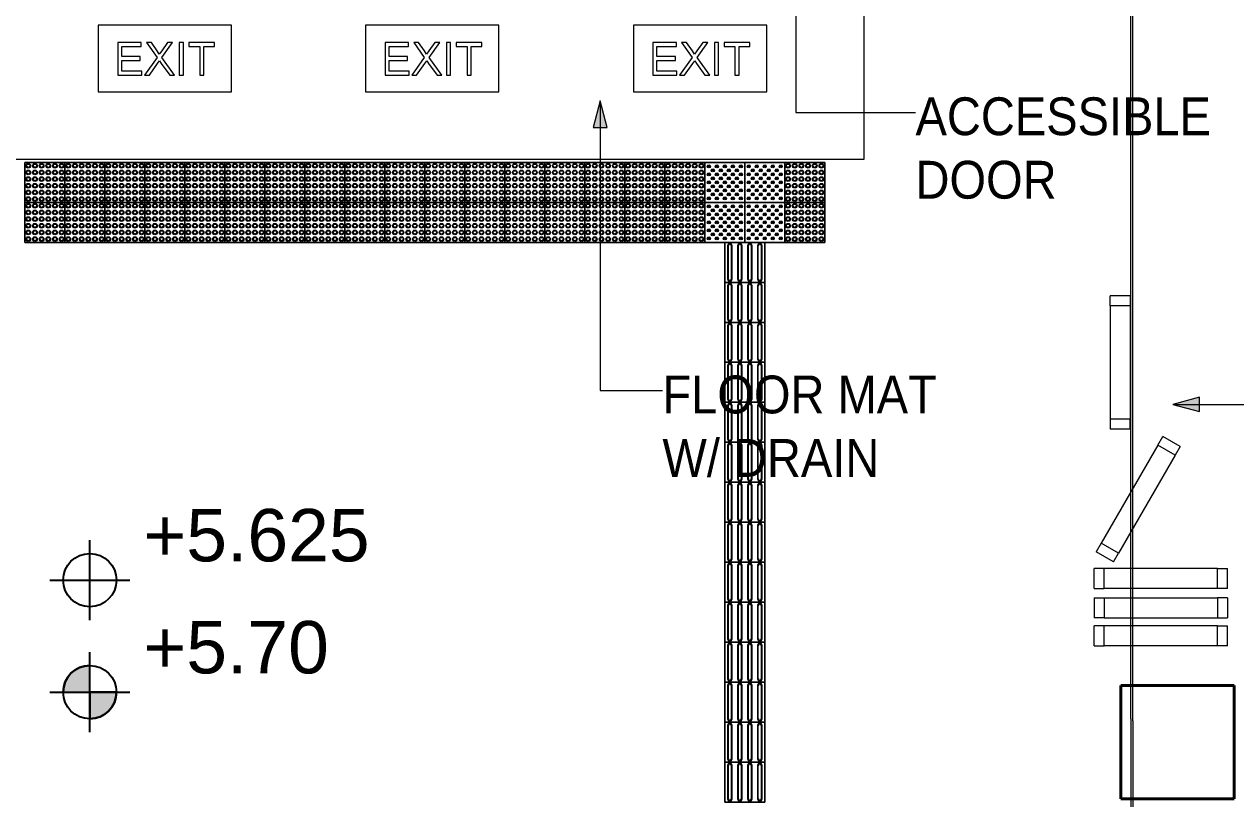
# Model space of a CAD drawing. Header units: millimetres. Extents: x 10569 to 232243, y -25347 to 80743.
# Drawn here: x 54914 to 64002, y 39607 to 45419 of the extents above; entities that cross this region are included whole.
import ezdxf

# ---------------------------------------------------------------- set-up
doc = ezdxf.new("R2010")
doc.units = ezdxf.units.MM
doc.linetypes.add('Hidden', pattern=[7.14375, 4.7625, -2.38125])
for name, color, linetype, lineweight in [('A-ANNO-NOTE', 131, 'Continuous', 25), ('A-DETL-HDLN', 90, 'Hidden', 9), ('A-DETL-THIN', 151, 'Continuous', 9), ('A-GENM', 13, 'Continuous', 20), ('A-GLAZ-CWMG', 51, 'Continuous', 20), ('G-ANNO-TEXT', 231, 'Continuous', 5), ('S-COLS', 52, 'Continuous', 20)]:
    doc.layers.add(name, color=color, linetype=linetype, lineweight=lineweight)
doc.styles.add('Arial_1', font='arial.ttf', dxfattribs={"height": 393.413174})
doc.styles.add('Swis721 BT_6', font='swiss.ttf', dxfattribs={"width": 0.89, "height": 283.821263})

# ---------------------------------------------------------------- blocks, each defined once
blk = doc.blocks.new('Rectangular Mullion - DLN_75 x 150mm _WD_-6618247-TENDER DRAFT G_F')
at = {"layer": 'A-GLAZ-CWMG', "lineweight": 9}
for p, q in [((63863.8, 40904), (63013.8, 40904)), ((63863.8, 40754), (63013.8, 40754))]:
    blk.add_line(p, q, dxfattribs=at)
blk = doc.blocks.new('Rectangular Mullion - DLN_75 x 150mm _WD_-6631644-TENDER DRAFT G_F')
at = {"layer": 'A-GLAZ-CWMG', "lineweight": 9}
for p, q in [((0, 75), (-75, 75)), ((-75, 75), (-75, -75)), ((0, 75), (0, -75)), ((-75, -75), (0, -75))]:
    blk.add_line(p, q, dxfattribs=at)
blk = doc.blocks.new('Rectangular Mullion - DLN_75 x 150mm _WD_-7559592-TENDER DRAFT G_F')
at = {"layer": 'A-GLAZ-CWMG', "lineweight": 9}
for p, q in [((0, 75), (-75, 75)), ((-75, 75), (-75, -75)), ((0, 75), (0, -75)), ((-75, -75), (0, -75))]:
    blk.add_line(p, q, dxfattribs=at)
blk = doc.blocks.new('Rectangular Mullion - DLN_75 x 150mm _WD_-7559590-TENDER DRAFT G_F')
at = {"layer": 'A-GLAZ-CWMG', "lineweight": 9}
for p, q in [((0, 75), (-75, 75)), ((-75, 75), (-75, -75)), ((0, 75), (0, -75)), ((-75, -75), (0, -75))]:
    blk.add_line(p, q, dxfattribs=at)
blk = doc.blocks.new('DLN_Tactile - Hazard warning Tiles-3867762-TENDER DRAFT G_F')
at = {"layer": 'A-GENM'}
for p, q in [((150, 150), (-150, 150)), ((-150, 150), (-150, -150)), ((-150, -150), (-150, 150)), ((-150, 150), (150, 150)), ((150, -150), (150, 150)), ((150, 150), (150, -150)), ((-150, -150), (150, -150)), ((150, -150), (-150, -150))]:
    blk.add_line(p, q, dxfattribs=at)
for centre, radius in [((-125, 125), 17.5), ((-125, 75), 17.5), ((-125, 125), 12.5), ((-75, 125), 17.5), ((-75, 75), 17.5), ((-75, 125), 12.5), ((-25, 125), 17.5), ((-25, 75), 17.5), ((-25, 125), 12.5), ((25, 125), 17.5), ((25, 75), 17.5), ((25, 125), 12.5), ((75, 125), 17.5), ((75, 75), 17.5), ((75, 125), 12.5), ((125, 125), 17.5), ((125, 75), 17.5), ((125, 125), 12.5), ((-125, 25), 17.5), ((-125, 75), 12.5), ((-125, 25), 12.5), ((-75, 25), 17.5), ((-75, 75), 12.5), ((-75, 25), 12.5), ((-25, 25), 17.5), ((-25, 75), 12.5), ((-25, 25), 12.5), ((25, 25), 17.5), ((25, 75), 12.5), ((25, 25), 12.5), ((75, 25), 17.5), ((75, 75), 12.5), ((75, 25), 12.5), ((125, 25), 17.5), ((125, 75), 12.5), ((125, 25), 12.5), ((-125, -25), 17.5), ((-125, -75), 17.5), ((-125, -25), 12.5), ((-125, -75), 12.5), ((-75, -25), 17.5), ((-75, -75), 17.5), ((-75, -25), 12.5), ((-75, -75), 12.5), ((-25, -25), 17.5), ((-25, -75), 17.5), ((-25, -25), 12.5), ((-25, -75), 12.5), ((25, -25), 17.5), ((25, -75), 17.5), ((25, -25), 12.5), ((25, -75), 12.5), ((75, -25), 17.5), ((75, -75), 17.5), ((75, -25), 12.5), ((75, -75), 12.5), ((125, -25), 17.5), ((125, -75), 17.5), ((125, -25), 12.5), ((125, -75), 12.5), ((-125, -125), 17.5), ((-125, -125), 12.5), ((-75, -125), 17.5), ((-75, -125), 12.5), ((-25, -125), 17.5), ((-25, -125), 12.5), ((25, -125), 17.5), ((25, -125), 12.5), ((75, -125), 17.5), ((75, -125), 12.5), ((125, -125), 17.5), ((125, -125), 12.5)]:
    blk.add_circle(centre, radius, dxfattribs=at)
blk = doc.blocks.new('DLN_Tactile - Positional Tiles-3867764-TENDER DRAFT G_F')
at = {"layer": 'A-GENM'}
for p, q in [((150, 150), (-150, 150)), ((-150, 150), (-150, -150)), ((-150, -150), (-150, 150)), ((-150, 150), (150, 150)), ((150, -150), (150, 150)), ((150, 150), (150, -150)), ((-150, -150), (150, -150)), ((150, -150), (-150, -150))]:
    blk.add_line(p, q, dxfattribs=at)
for centre, radius in [((-120, 120), 11.5), ((-120, 120), 6), ((-90, 90), 11.5), ((-90, 90), 6), ((-60, 120), 11.5), ((-60, 120), 6), ((-30, 90), 11.5), ((-30, 90), 6), ((0, 120), 11.5), ((0, 120), 6), ((30, 90), 11.5), ((30, 90), 6), ((60, 120), 11.5), ((60, 120), 6), ((90, 90), 11.5), ((90, 90), 6), ((120, 120), 11.5), ((120, 120), 6), ((-120, 60), 11.5), ((-120, 0), 11.5), ((-120, 60), 6), ((-120, 0), 6), ((-90, 30), 11.5), ((-90, 30), 6), ((-60, 60), 11.5), ((-60, 0), 11.5), ((-60, 60), 6), ((-60, 0), 6), ((-30, 30), 11.5), ((-30, 30), 6), ((0, 60), 11.5), ((0, 0), 11.5), ((0, 60), 6), ((0, 0), 6), ((30, 30), 11.5), ((30, 30), 6), ((60, 60), 11.5), ((60, 0), 11.5), ((60, 60), 6), ((60, 0), 6), ((90, 30), 11.5), ((90, 30), 6), ((120, 60), 11.5), ((120, 0), 11.5), ((120, 60), 6), ((120, 0), 6), ((-120, -60), 11.5), ((-120, -60), 6), ((-90, -30), 11.5), ((-90, -90), 11.5), ((-90, -30), 6), ((-90, -90), 6), ((-60, -60), 11.5), ((-60, -60), 6), ((-30, -30), 11.5), ((-30, -90), 11.5), ((-30, -30), 6), ((-30, -90), 6), ((0, -60), 11.5), ((0, -60), 6), ((30, -30), 11.5), ((30, -90), 11.5), ((30, -30), 6), ((30, -90), 6), ((60, -60), 11.5), ((60, -60), 6), ((90, -30), 11.5), ((90, -90), 11.5), ((90, -30), 6), ((90, -90), 6), ((120, -60), 11.5), ((120, -60), 6), ((-120, -120), 11.5), ((-120, -120), 6), ((-60, -120), 11.5), ((-60, -120), 6), ((0, -120), 11.5), ((0, -120), 6), ((60, -120), 11.5), ((60, -120), 6), ((120, -120), 11.5), ((120, -120), 6)]:
    blk.add_circle(centre, radius, dxfattribs=at)
blk = doc.blocks.new('DLN_Tactile - Positional Tiles-V424-TENDER DRAFT G_F')
at = {"layer": 'A-GENM'}
for p, q in [((150, 150), (-150, 150)), ((-150, 150), (-150, -150)), ((-150, -150), (-150, 150)), ((-150, 150), (150, 150)), ((150, -150), (150, 150)), ((150, 150), (150, -150)), ((-150, -150), (150, -150)), ((0, -150), (-150, -150)), ((150, -150), (0, -150))]:
    blk.add_line(p, q, dxfattribs=at)
for centre, radius in [((-120, 120), 11.5), ((-120, 120), 6), ((-90, 90), 11.5), ((-90, 90), 6), ((-60, 120), 11.5), ((-60, 120), 6), ((-30, 90), 11.5), ((-30, 90), 6), ((0, 120), 11.5), ((0, 120), 6), ((30, 90), 11.5), ((30, 90), 6), ((60, 120), 11.5), ((60, 120), 6), ((90, 90), 11.5), ((90, 90), 6), ((120, 120), 11.5), ((120, 120), 6), ((-120, 60), 11.5), ((-120, 0), 11.5), ((-120, 60), 6), ((-120, 0), 6), ((-90, 30), 11.5), ((-90, 30), 6), ((-60, 60), 11.5), ((-60, 0), 11.5), ((-60, 60), 6), ((-60, 0), 6), ((-30, 30), 11.5), ((-30, 30), 6), ((0, 60), 11.5), ((0, 0), 11.5), ((0, 60), 6), ((0, 0), 6), ((30, 30), 11.5), ((30, 30), 6), ((60, 60), 11.5), ((60, 0), 11.5), ((60, 60), 6), ((60, 0), 6), ((90, 30), 11.5), ((90, 30), 6), ((120, 60), 11.5), ((120, 0), 11.5), ((120, 60), 6), ((120, 0), 6), ((-120, -60), 11.5), ((-120, -60), 6), ((-90, -30), 11.5), ((-90, -90), 11.5), ((-90, -30), 6), ((-90, -90), 6), ((-60, -60), 11.5), ((-60, -60), 6), ((-30, -30), 11.5), ((-30, -90), 11.5), ((-30, -30), 6), ((-30, -90), 6), ((0, -60), 11.5), ((0, -60), 6), ((30, -30), 11.5), ((30, -90), 11.5), ((30, -30), 6), ((30, -90), 6), ((60, -60), 11.5), ((60, -60), 6), ((90, -30), 11.5), ((90, -90), 11.5), ((90, -30), 6), ((90, -90), 6), ((120, -60), 11.5), ((120, -60), 6), ((-120, -120), 11.5), ((-120, -120), 6), ((-60, -120), 11.5), ((-60, -120), 6), ((0, -120), 11.5), ((0, -120), 6), ((60, -120), 11.5), ((60, -120), 6), ((120, -120), 11.5), ((120, -120), 6)]:
    blk.add_circle(centre, radius, dxfattribs=at)
blk = doc.blocks.new('DLN_Tactile - Positional Tiles-V425-TENDER DRAFT G_F')
at = {"layer": 'A-GENM'}
for p, q in [((150, 150), (-150, 150)), ((-150, 150), (-150, -150)), ((-150, -150), (-150, 150)), ((-150, 150), (150, 150)), ((150, -150), (150, 150)), ((150, 150), (150, -150)), ((-150, -150), (150, -150)), ((0, -150), (-150, -150)), ((150, -150), (0, -150))]:
    blk.add_line(p, q, dxfattribs=at)
for centre, radius in [((-120, 120), 11.5), ((-120, 120), 6), ((-90, 90), 11.5), ((-90, 90), 6), ((-60, 120), 11.5), ((-60, 120), 6), ((-30, 90), 11.5), ((-30, 90), 6), ((0, 120), 11.5), ((0, 120), 6), ((30, 90), 11.5), ((30, 90), 6), ((60, 120), 11.5), ((60, 120), 6), ((90, 90), 11.5), ((90, 90), 6), ((120, 120), 11.5), ((120, 120), 6), ((-120, 60), 11.5), ((-120, 0), 11.5), ((-120, 60), 6), ((-120, 0), 6), ((-90, 30), 11.5), ((-90, 30), 6), ((-60, 60), 11.5), ((-60, 0), 11.5), ((-60, 60), 6), ((-60, 0), 6), ((-30, 30), 11.5), ((-30, 30), 6), ((0, 60), 11.5), ((0, 0), 11.5), ((0, 60), 6), ((0, 0), 6), ((30, 30), 11.5), ((30, 30), 6), ((60, 60), 11.5), ((60, 0), 11.5), ((60, 60), 6), ((60, 0), 6), ((90, 30), 11.5), ((90, 30), 6), ((120, 60), 11.5), ((120, 0), 11.5), ((120, 60), 6), ((120, 0), 6), ((-120, -60), 11.5), ((-120, -60), 6), ((-90, -30), 11.5), ((-90, -90), 11.5), ((-90, -30), 6), ((-90, -90), 6), ((-60, -60), 11.5), ((-60, -60), 6), ((-30, -30), 11.5), ((-30, -90), 11.5), ((-30, -30), 6), ((-30, -90), 6), ((0, -60), 11.5), ((0, -60), 6), ((30, -30), 11.5), ((30, -90), 11.5), ((30, -30), 6), ((30, -90), 6), ((60, -60), 11.5), ((60, -60), 6), ((90, -30), 11.5), ((90, -90), 11.5), ((90, -30), 6), ((90, -90), 6), ((120, -60), 11.5), ((120, -60), 6), ((-120, -120), 11.5), ((-120, -120), 6), ((-60, -120), 11.5), ((-60, -120), 6), ((0, -120), 11.5), ((0, -120), 6), ((60, -120), 11.5), ((60, -120), 6), ((120, -120), 11.5), ((120, -120), 6)]:
    blk.add_circle(centre, radius, dxfattribs=at)
blk = doc.blocks.new('DLN_Tactile - Directional Tiles-3867766-TENDER DRAFT G_F')
at = {"layer": 'A-GENM'}
for p, q in [((150, 150), (-150, 150)), ((-150, 150), (-150, -150)), ((-150, -150), (-150, 150)), ((-150, 150), (150, 150)), ((-129.5, 125.5), (-129.5, -125.5)), ((-123.5, -125.5), (-123.5, 125.5)), ((-101.5, 125.5), (-101.5, -125.5)), ((-95.5, -125.5), (-95.5, 125.5)), ((-54.5, 125.5), (-54.5, -125.5)), ((-48.5, -125.5), (-48.5, 125.5)), ((-26.5, 125.5), (-26.5, -125.5)), ((-20.5, -125.5), (-20.5, 125.5)), ((20.5, 125.5), (20.5, -125.5)), ((26.5, -125.5), (26.5, 125.5)), ((48.5, 125.5), (48.5, -125.5)), ((54.5, -125.5), (54.5, 125.5)), ((95.5, 125.5), (95.5, -125.5)), ((101.5, -125.5), (101.5, 125.5)), ((123.5, 125.5), (123.5, -125.5)), ((129.5, -125.5), (129.5, 125.5)), ((150, -150), (150, 150)), ((150, 150), (150, -150)), ((-150, -150), (150, -150)), ((150, -150), (-150, -150))]:
    blk.add_line(p, q, dxfattribs=at)
for centre, radius, start, end in [((-112.5, 125.5), 17, 360, 180), ((-112.5, 125.5), 11, 360, 180), ((-37.5, 125.5), 17, 360, 180), ((-37.5, 125.5), 11, 360, 180), ((37.5, 125.5), 17, 360, 180), ((37.5, 125.5), 11, 360, 180), ((112.5, 125.5), 17, 360, 180), ((112.5, 125.5), 11, 360, 180), ((-112.5, -125.5), 17, 180, 360), ((-112.5, -125.5), 11, 180, 360), ((-37.5, -125.5), 17, 180, 360), ((-37.5, -125.5), 11, 180, 360), ((37.5, -125.5), 17, 180, 360), ((37.5, -125.5), 11, 180, 360), ((112.5, -125.5), 17, 180, 360), ((112.5, -125.5), 11, 180, 360)]:
    blk.add_arc(centre, radius, start, end, dxfattribs=at)
blk = doc.blocks.new('DLN_EXIT Sign Board - DLN_EXIT Sign Board-5973881-TENDER DRAFT G_F')
at = {"layer": 'A-GENM'}
for p, q in [((500, 250), (-500, 250)), ((-500, 250), (-500, -250)), ((500, -250), (500, 250)), ((-176.9, 121.2), (-353.8, 121.2)), ((-353.8, 121.2), (-353.8, -125)), ((-176.9, 90.4), (-176.9, 121.2)), ((-101.6, 121.2), (-138.5, 121.2)), ((-138.5, 121.2), (-59, 9.1)), ((-56.8, 58.1), (-101.6, 121.2)), ((20.3, 121.2), (-24, 58.5)), ((-21.8, 8.8), (57.7, 121.2)), ((57.7, 121.2), (20.3, 121.2)), ((138.5, 121.2), (107.7, 121.2)), ((107.7, 121.2), (107.7, -125)), ((138.5, -125), (138.5, 121.2)), ((373.1, 121.2), (180.8, 121.2)), ((180.8, 121.2), (180.8, 90.4)), ((373.1, 90.4), (373.1, 121.2)), ((-323.1, 17.3), (-323.1, 90.4)), ((-323.1, 90.4), (-176.9, 90.4)), ((-184.6, 17.3), (-323.1, 17.3)), ((-184.6, -13.5), (-184.6, 17.3)), ((-59, 9.1), (-153.8, -125)), ((-41.7, 33.5), (-56.8, 58.1)), ((-24, 58.5), (-41.7, 33.5)), ((73.1, -125), (-21.8, 8.8)), ((180.8, 90.4), (261.5, 90.4)), ((261.5, 90.4), (261.5, -125)), ((292.3, -125), (292.3, 90.4)), ((292.3, 90.4), (373.1, 90.4)), ((-323.1, -94.2), (-323.1, -13.5)), ((-323.1, -13.5), (-184.6, -13.5)), ((-116.4, -125), (-54.7, -37.6)), ((-54.7, -37.6), (-40.2, -17.3)), ((-40.2, -17.3), (-27, -35.8)), ((-27, -35.8), (36.2, -125)), ((-353.8, -125), (-173.1, -125)), ((-173.1, -94.2), (-323.1, -94.2)), ((-173.1, -125), (-173.1, -94.2)), ((-153.8, -125), (-116.4, -125)), ((36.2, -125), (73.1, -125)), ((107.7, -125), (138.5, -125)), ((261.5, -125), (292.3, -125)), ((-500, -250), (500, -250))]:
    blk.add_line(p, q, dxfattribs=at)
blk = doc.blocks.new('Rectangular Mullion - DLN_75 x 150mm _WD_-STUR_ OPENING Corten-V445-TENDER DRAFT G_F')
at = {"layer": 'A-GLAZ-CWMG', "lineweight": 9}
for p, q in [((0, 75), (-75, 75)), ((-75, 75), (-75, -75)), ((0, 75), (0, -75)), ((-75, -75), (0, -75))]:
    blk.add_line(p, q, dxfattribs=at)
blk = doc.blocks.new('Rectangular Mullion - DLN_75 x 150mm _WD_-STUR_ OPENING Corten-14016862-TENDER DRAFT G_F')
at = {"layer": 'A-GLAZ-CWMG', "lineweight": 9}
for p, q in [((0, 75), (-75, 75)), ((-75, 75), (-75, -75)), ((0, 75), (0, -75)), ((-75, -75), (0, -75))]:
    blk.add_line(p, q, dxfattribs=at)
blk = doc.blocks.new('DLN_Slab Level Mark - FFL-2mm_Type 2-2670450-TENDER DRAFT G_F')
at = {"layer": 'A-ANNO-NOTE', "lineweight": 5}
h = blk.add_hatch(color=256, dxfattribs=at)
edge = h.paths.add_edge_path(flags=0)
edge.add_arc((0, 0), 1, 0, 90, ccw=False)
edge.add_line((1, 0), (0, 0))
edge.add_line((0, 0), (0, 1))
h = blk.add_hatch(color=256, dxfattribs=at)
edge = h.paths.add_edge_path(flags=0)
edge.add_arc((0, 0), 1, 180, 270, ccw=False)
edge.add_line((-1, 0), (0, 0))
edge.add_line((0, 0), (0, -1))
at = {"layer": 'A-ANNO-NOTE'}
for p, q in [((0, 1.5), (0, -1.5)), ((0, 1), (0, 0)), ((0, 0), (-1, 0)), ((0, -1), (0, 0)), ((0, 0), (1, 0)), ((-1.5, 0), (1.5, 0))]:
    blk.add_line(p, q, dxfattribs=at)
blk.add_circle((0, 0), 1, dxfattribs=at)
for start, end in [(360, 90), (180, 270)]:
    blk.add_arc((0, 0), 1, start, end, dxfattribs=at)
blk = doc.blocks.new('DLN_Slab Level Mark - SSL-2mm_Type 2-2670448-TENDER DRAFT G_F')
at = {"layer": 'A-ANNO-NOTE'}
for p, q in [((0, 1.5), (0, -1.5)), ((-1.5, 0), (1.5, 0))]:
    blk.add_line(p, q, dxfattribs=at)
blk.add_circle((0, 0), 1, dxfattribs=at)

msp = doc.modelspace()

# ---------------------------------------------------------------- hatches: boundary and pattern name
at = {"layer": 'G-ANNO-TEXT'}
for points in [[(59234.42228, 44845.17601), (59180.83244, 44645.17601), (59288.01212, 44645.17601)], [(63528.7693, 42566.80674), (63728.7693, 42513.2169), (63728.7693, 42620.39657)]]:
    msp.add_hatch(color=60, dxfattribs=at).paths.add_polyline_path(points, flags=0)

# ---------------------------------------------------------------- linework, layer by layer
at = {"layer": 'A-DETL-HDLN'}
for p, q in [((63214.29296, 40207.48546), (63214.29296, 45632.48546)), ((63229.29296, 40192.48546), (63229.29296, 45617.48546))]:
    msp.add_line(p, q, dxfattribs=at)
at = {"layer": 'A-DETL-THIN'}
for p, q in [((61214.29296, 44407.48546), (61214.29296, 45557.48551)), ((54714.29296, 44407.48546), (61214.29296, 44407.48546)), ((63214.29296, 40207.48546), (63214.29296, 37307.48546)), ((63229.29296, 40192.48546), (63229.29296, 37292.48546))]:
    msp.add_line(p, q, dxfattribs=at)
at = {"layer": 'G-ANNO-TEXT', "color": 60}
for p, q in [((60701.59459, 45627.69823), (60701.59459, 44757.83117)), ((59234.42228, 44845.17601), (59180.83244, 44645.17601)), ((59288.01212, 44645.17601), (59234.42228, 44845.17601)), ((59234.42228, 44845.17601), (59234.42228, 42670.23214)), ((60701.59459, 44757.83117), (61599.81612, 44757.83117)), ((59180.83244, 44645.17601), (59288.01212, 44645.17601)), ((59234.42228, 42670.23214), (59701.53074, 42670.23214)), ((63728.7693, 42620.39657), (63528.7693, 42566.80674)), ((63528.7693, 42566.80674), (63728.7693, 42513.2169)), ((63528.7693, 42566.80674), (65279.37635, 42566.80674)), ((63728.7693, 42513.2169), (63728.7693, 42620.39657))]:
    msp.add_line(p, q, dxfattribs=at)
at = {"layer": 'S-COLS', "color": 10, "lineweight": 40}
for p, q in [((63989.29296, 40457.48546), (63139.29296, 40457.48546)), ((63139.29296, 40457.48546), (63139.29296, 39607.48546)), ((63989.29296, 39607.48546), (63989.29296, 40457.48546)), ((63989.29296, 39607.48546), (63139.29296, 39607.48546))]:
    msp.add_line(p, q, dxfattribs=at)

# ---------------------------------------------------------------- block references
at = {"layer": 'A-ANNO-NOTE'}
for name, p, xscale, yscale, zscale, rotation in [('DLN_Slab Level Mark - SSL-2mm_Type 2-2670448-TENDER DRAFT G_F', (55406.17317, 41248.1323), 200.0000000000001, 200.0000000000001, 200.0000000000001, 89.99999999999925), ('DLN_Slab Level Mark - FFL-2mm_Type 2-2670450-TENDER DRAFT G_F', (55406.17317, 40407.48546), 200, 200, 200, 89.99999999999982)]:
    msp.add_blockref(name, p, dxfattribs=dict(at, xscale=xscale, yscale=yscale, zscale=zscale, rotation=rotation))
at = {"layer": 'A-GENM'}
for name, p in [('DLN_EXIT Sign Board - DLN_EXIT Sign Board-5973881-TENDER DRAFT G_F', (55969.29296, 45161.18549)), ('DLN_EXIT Sign Board - DLN_EXIT Sign Board-5973881-TENDER DRAFT G_F', (57974.29296, 45161.18549)), ('DLN_EXIT Sign Board - DLN_EXIT Sign Board-5973881-TENDER DRAFT G_F', (59983.79296, 45161.18549)), ('DLN_Tactile - Hazard warning Tiles-3867762-TENDER DRAFT G_F', (55069.29296, 44232.48546)), ('DLN_Tactile - Hazard warning Tiles-3867762-TENDER DRAFT G_F', (55369.29296, 44232.48546)), ('DLN_Tactile - Hazard warning Tiles-3867762-TENDER DRAFT G_F', (55669.29296, 44232.48546)), ('DLN_Tactile - Hazard warning Tiles-3867762-TENDER DRAFT G_F', (55969.29296, 44232.48546)), ('DLN_Tactile - Hazard warning Tiles-3867762-TENDER DRAFT G_F', (56269.29296, 44232.48546)), ('DLN_Tactile - Hazard warning Tiles-3867762-TENDER DRAFT G_F', (56569.29296, 44232.48546)), ('DLN_Tactile - Hazard warning Tiles-3867762-TENDER DRAFT G_F', (56869.29296, 44232.48546)), ('DLN_Tactile - Hazard warning Tiles-3867762-TENDER DRAFT G_F', (57169.29296, 44232.48546)), ('DLN_Tactile - Hazard warning Tiles-3867762-TENDER DRAFT G_F', (57469.29296, 44232.48546)), ('DLN_Tactile - Hazard warning Tiles-3867762-TENDER DRAFT G_F', (57769.29296, 44232.48546)), ('DLN_Tactile - Hazard warning Tiles-3867762-TENDER DRAFT G_F', (58069.29296, 44232.48546)), ('DLN_Tactile - Hazard warning Tiles-3867762-TENDER DRAFT G_F', (58369.29296, 44232.48546)), ('DLN_Tactile - Hazard warning Tiles-3867762-TENDER DRAFT G_F', (58669.29296, 44232.48546)), ('DLN_Tactile - Hazard warning Tiles-3867762-TENDER DRAFT G_F', (58969.29296, 44232.48546)), ('DLN_Tactile - Hazard warning Tiles-3867762-TENDER DRAFT G_F', (59269.29296, 44232.48546)), ('DLN_Tactile - Hazard warning Tiles-3867762-TENDER DRAFT G_F', (59569.29296, 44232.48546)), ('DLN_Tactile - Hazard warning Tiles-3867762-TENDER DRAFT G_F', (59869.29296, 44232.48546)), ('DLN_Tactile - Positional Tiles-3867764-TENDER DRAFT G_F', (60169.29296, 44232.48546)), ('DLN_Tactile - Positional Tiles-3867764-TENDER DRAFT G_F', (60469.29296, 44232.48546)), ('DLN_Tactile - Hazard warning Tiles-3867762-TENDER DRAFT G_F', (60769.29296, 44232.48546)), ('DLN_Tactile - Hazard warning Tiles-3867762-TENDER DRAFT G_F', (55069.29296, 43932.48546)), ('DLN_Tactile - Hazard warning Tiles-3867762-TENDER DRAFT G_F', (55369.29296, 43932.48546)), ('DLN_Tactile - Hazard warning Tiles-3867762-TENDER DRAFT G_F', (55669.29296, 43932.48546)), ('DLN_Tactile - Hazard warning Tiles-3867762-TENDER DRAFT G_F', (55969.29296, 43932.48546)), ('DLN_Tactile - Hazard warning Tiles-3867762-TENDER DRAFT G_F', (56269.29296, 43932.48546)), ('DLN_Tactile - Hazard warning Tiles-3867762-TENDER DRAFT G_F', (56569.29296, 43932.48546)), ('DLN_Tactile - Hazard warning Tiles-3867762-TENDER DRAFT G_F', (56869.29296, 43932.48546)), ('DLN_Tactile - Hazard warning Tiles-3867762-TENDER DRAFT G_F', (57169.29296, 43932.48546)), ('DLN_Tactile - Hazard warning Tiles-3867762-TENDER DRAFT G_F', (57469.29296, 43932.48546)), ('DLN_Tactile - Hazard warning Tiles-3867762-TENDER DRAFT G_F', (57769.29296, 43932.48546)), ('DLN_Tactile - Hazard warning Tiles-3867762-TENDER DRAFT G_F', (58069.29296, 43932.48546)), ('DLN_Tactile - Hazard warning Tiles-3867762-TENDER DRAFT G_F', (58369.29296, 43932.48546)), ('DLN_Tactile - Hazard warning Tiles-3867762-TENDER DRAFT G_F', (58669.29296, 43932.48546)), ('DLN_Tactile - Hazard warning Tiles-3867762-TENDER DRAFT G_F', (58969.29296, 43932.48546)), ('DLN_Tactile - Hazard warning Tiles-3867762-TENDER DRAFT G_F', (59269.29296, 43932.48546)), ('DLN_Tactile - Hazard warning Tiles-3867762-TENDER DRAFT G_F', (59569.29296, 43932.48546)), ('DLN_Tactile - Hazard warning Tiles-3867762-TENDER DRAFT G_F', (59869.29296, 43932.48546)), ('DLN_Tactile - Positional Tiles-V424-TENDER DRAFT G_F', (60169.29296, 43932.48546)), ('DLN_Tactile - Positional Tiles-V425-TENDER DRAFT G_F', (60469.29296, 43932.48546)), ('DLN_Tactile - Hazard warning Tiles-3867762-TENDER DRAFT G_F', (60769.29296, 43932.48546)), ('DLN_Tactile - Directional Tiles-3867766-TENDER DRAFT G_F', (60319.29296, 43632.48546)), ('DLN_Tactile - Directional Tiles-3867766-TENDER DRAFT G_F', (60319.29296, 43332.48546)), ('DLN_Tactile - Directional Tiles-3867766-TENDER DRAFT G_F', (60319.29296, 43032.48546)), ('DLN_Tactile - Directional Tiles-3867766-TENDER DRAFT G_F', (60319.29296, 42732.48546)), ('DLN_Tactile - Directional Tiles-3867766-TENDER DRAFT G_F', (60319.29296, 42432.48546)), ('DLN_Tactile - Directional Tiles-3867766-TENDER DRAFT G_F', (60319.29296, 42132.48546)), ('DLN_Tactile - Directional Tiles-3867766-TENDER DRAFT G_F', (60319.29296, 41832.48546)), ('DLN_Tactile - Directional Tiles-3867766-TENDER DRAFT G_F', (60319.29296, 41532.48546)), ('DLN_Tactile - Directional Tiles-3867766-TENDER DRAFT G_F', (60319.29296, 41232.48546)), ('DLN_Tactile - Directional Tiles-3867766-TENDER DRAFT G_F', (60319.29296, 40932.48546)), ('DLN_Tactile - Directional Tiles-3867766-TENDER DRAFT G_F', (60319.29296, 40632.48546)), ('DLN_Tactile - Directional Tiles-3867766-TENDER DRAFT G_F', (60319.29296, 40332.48546)), ('DLN_Tactile - Directional Tiles-3867766-TENDER DRAFT G_F', (60319.29296, 40032.48546)), ('DLN_Tactile - Directional Tiles-3867766-TENDER DRAFT G_F', (60319.29296, 39732.48546))]:
    msp.add_blockref(name, p, dxfattribs=at)
at = {"layer": 'A-GLAZ-CWMG', "lineweight": 9, "extrusion": (0, 0, -1)}
for name, p, rotation in [('Rectangular Mullion - DLN_75 x 150mm _WD_-6631644-TENDER DRAFT G_F', (-63133.6973, 43380.41746), 90), ('Rectangular Mullion - DLN_75 x 150mm _WD_-6631644-TENDER DRAFT G_F', (-63518.81334, 42288.30788), 120.0000000000001), ('Rectangular Mullion - DLN_75 x 150mm _WD_-7559590-TENDER DRAFT G_F', (-63938.81334, 41260.41746), 180), ('Rectangular Mullion - DLN_75 x 150mm _WD_-6631644-TENDER DRAFT G_F', (-63938.81334, 40828.98546), 180)]:
    msp.add_blockref(name, p, dxfattribs=dict(at, rotation=rotation))
at = {"layer": 'A-GLAZ-CWMG', "lineweight": 9}
for name, p, rotation in [('Rectangular Mullion - DLN_75 x 150mm _WD_-6618247-TENDER DRAFT G_F', (103962.68276, -20558.39589), 89.9999999999995), ('Rectangular Mullion - DLN_75 x 150mm _WD_-STUR_ OPENING Corten-V445-TENDER DRAFT G_F', (63133.6973, 42380.41746), 270), ('Rectangular Mullion - DLN_75 x 150mm _WD_-6618247-TENDER DRAFT G_F', (66908.34529, -33498.8215), 59.99999999999952), ('Rectangular Mullion - DLN_75 x 150mm _WD_-STUR_ OPENING Corten-V445-TENDER DRAFT G_F', (63018.81334, 41422.28247), 239.9999999999999), ('Rectangular Mullion - DLN_75 x 150mm _WD_-STUR_ OPENING Corten-14016862-TENDER DRAFT G_F', (62938.81334, 41260.41746), 180), ('Rectangular Mullion - DLN_75 x 150mm _WD_-6618247-TENDER DRAFT G_F', (126877.62669, 81869.40292), 180), ('Rectangular Mullion - DLN_75 x 150mm _WD_-7559592-TENDER DRAFT G_F', (62938.81334, 40828.98546), 180)]:
    msp.add_blockref(name, p, dxfattribs=dict(at, rotation=rotation))
for name, p in [('Rectangular Mullion - DLN_75 x 150mm _WD_-6618247-TENDER DRAFT G_F', (0, 431.432)), ('Rectangular Mullion - DLN_75 x 150mm _WD_-STUR_ OPENING Corten-V445-TENDER DRAFT G_F', (63938.81334, 41040.41746)), ('Rectangular Mullion - DLN_75 x 150mm _WD_-6618247-TENDER DRAFT G_F', (0, 0))]:
    msp.add_blockref(name, p, dxfattribs=at)
at = {"layer": 'A-GLAZ-CWMG', "lineweight": 9, "extrusion": (0, 0, -1)}
msp.add_blockref('Rectangular Mullion - DLN_75 x 150mm _WD_-6631644-TENDER DRAFT G_F', (-62938.81334, 41040.41746), dxfattribs=at)

# ---------------------------------------------------------------- texts
at = {"layer": 'A-ANNO-NOTE', "lineweight": 5, "char_height": 393.413174, "attachment_point": 1, "line_spacing_factor": 0.938532, "style": 'Arial_1'}
for s, insert, width in [('+5.625', (55808.96816, 41782.18706), 2020.8), ('+5.70', (55808.96816, 40941.54022), 1656)]:
    msp.add_mtext(s, dxfattribs=dict(at, insert=insert, width=width))
at = {"layer": 'G-ANNO-TEXT', "color": 7, "char_height": 283.821263, "attachment_point": 1, "line_spacing_factor": 1.00667, "style": 'Swis721 BT_6'}
for s, insert, width in [('ACCESSIBLE\\PDOOR', (61599.81612, 44870.70005), 2545.2), ('FLOOR MAT\\PW/ DRAIN', (59701.53074, 42783.10102), 2365.2)]:
    msp.add_mtext(s, dxfattribs=dict(at, insert=insert, width=width))

doc.saveas('drawing.dxf')
